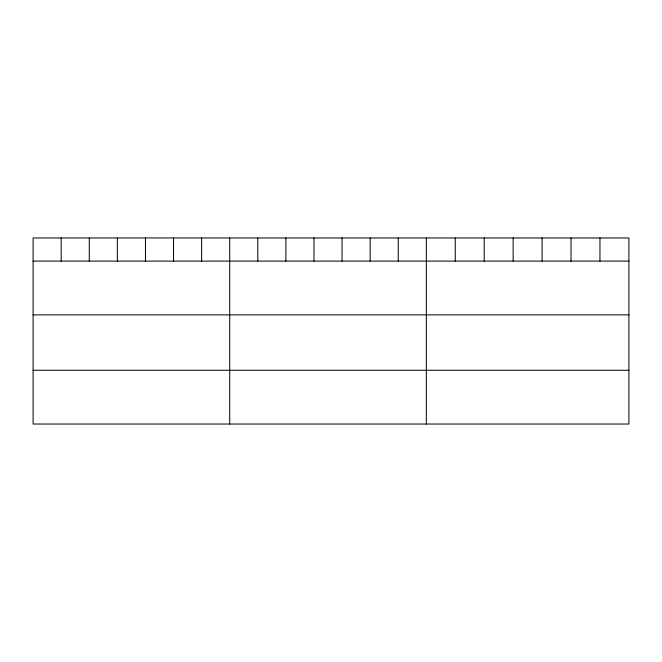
<?xml version="1.0" encoding="UTF-8"?>
<svg xmlns="http://www.w3.org/2000/svg" width="662" height="662" viewBox="0 0 662 662"><rect width="100%" height="100%" fill="white"/><g stroke="black" fill="none" stroke-linecap="round" stroke-linejoin="round"><path stroke-width="0.99" d="M628.9 261.101L628.9 424.036L33.1 424.036L33.1 237.964L628.9 237.964L628.9 261.101L33.1 261.101M33.1 314.872L628.9 314.872M33.1 370.265L628.9 370.265M599.962 237.964L599.962 261.101M571.025 237.964L571.025 261.101M542.087 237.964L542.087 261.101M513.141 237.964L513.141 261.101M484.203 237.964L484.203 261.101M455.266 237.964L455.266 261.101M426.328 237.964L426.328 424.036M398.243 237.964L398.243 261.101M370.149 237.964L370.149 261.101M342.064 237.964L342.064 261.101M313.978 237.964L313.978 261.101M285.893 237.964L285.893 261.101M257.799 237.964L257.799 261.101M229.714 237.964L229.714 424.036M201.629 237.964L201.629 261.101M173.535 237.964L173.535 261.101M145.45 237.964L145.45 261.101M117.364 237.964L117.364 261.101M89.279 237.964L89.279 261.101M61.185 237.964L61.185 261.101"/></g></svg>
